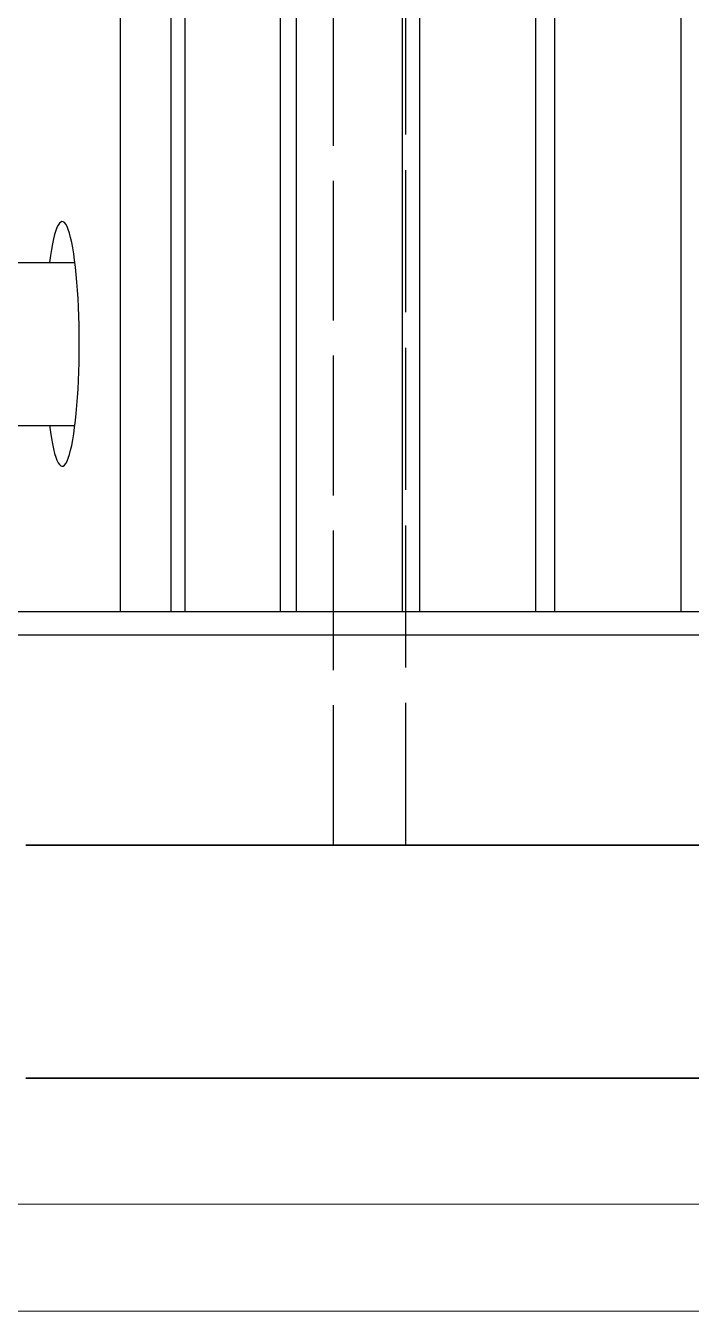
# Model space of a CAD drawing. Header units: millimetres. Extents: x 0 to 100323, y 0 to 59400.
# Drawn here: x 74291 to 75718, y 44945 to 47703 of the extents above; entities that cross this region are included whole.
import ezdxf

# ---------------------------------------------------------------- set-up
doc = ezdxf.new("R2010")
doc.units = ezdxf.units.MM
doc.header["$LTSCALE"] = 100
doc.linetypes.add('DASHED', pattern=[0.2067, 0.1654, -0.0413])
doc.layers.add('Hidden', color=7, linetype='DASHED', lineweight=25)
doc.layers.add('Visible', color=7, linetype='Continuous', lineweight=25)
doc.layers.add('P_Condensate (CS)', color=40, linetype='Continuous', lineweight=18, true_color=0xffbf00)

msp = doc.modelspace()

# ---------------------------------------------------------------- linework, layer by layer
at = {"layer": 'Hidden', "ltscale": 18.430206}
msp.add_line((75105.9, 45945.5), (75105.9, 53945.5), dxfattribs=at)
at = {"layer": 'Hidden', "ltscale": 18.142235}
msp.add_line((74950.7, 45945.5), (74950.7, 53445.5), dxfattribs=at)
at = {"layer": 'P_Condensate (CS)'}
for p, q in [((78387.2, 45175.5), (72129.4, 45175.5)), ((72129.4, 44945.5), (78447.7, 44945.5))]:
    msp.add_line(p, q, dxfattribs=at)
at = {"layer": 'Visible'}
for p, q in [((74602.3, 46445.5), (74602.3, 55880.3)), ((74632, 55852.7), (74632, 46445.5)), ((74837.3, 46445.5), (74837.3, 55662.4)), ((74870.5, 55631.6), (74870.5, 46445.5)), ((75098.2, 46445.5), (75098.2, 55420.6)), ((75134.8, 55386.7), (75134.8, 46445.5)), ((75384.5, 46445.5), (75384.5, 55155.3)), ((75424.5, 55118.2), (75424.5, 46445.5)), ((75695.9, 46445.5), (75695.9, 55023.5)), ((74493.2, 53445.5), (74493.2, 46445.5)), ((74036.6, 47195.1), (74396.3, 47195.1)), ((74036.6, 46845.8), (74396.3, 46845.8)), ((77168.4, 46445.5), (73574.3, 46445.5)), ((77149.7, 46395.5), (73341.6, 46395.5)), ((77438.2, 45945.5), (74290.8, 45945.5)), ((74290.8, 45945.5), (77438.2, 45945.5)), ((74290.8, 45945.5), (77438.2, 45945.5)), ((74290.8, 45445.5), (78054.4, 45445.5)), ((74290.8, 45445.5), (78054.4, 45445.5)), ((78054.4, 45445.5), (74290.8, 45445.5))]:
    msp.add_line(p, q, dxfattribs=at)
msp.add_ellipse((74369.1, 47020.5), major_axis=(0, 262.5), ratio=0.138915, start_param=2.298609, end_param=7.126169, dxfattribs=at)

doc.saveas('drawing.dxf')
